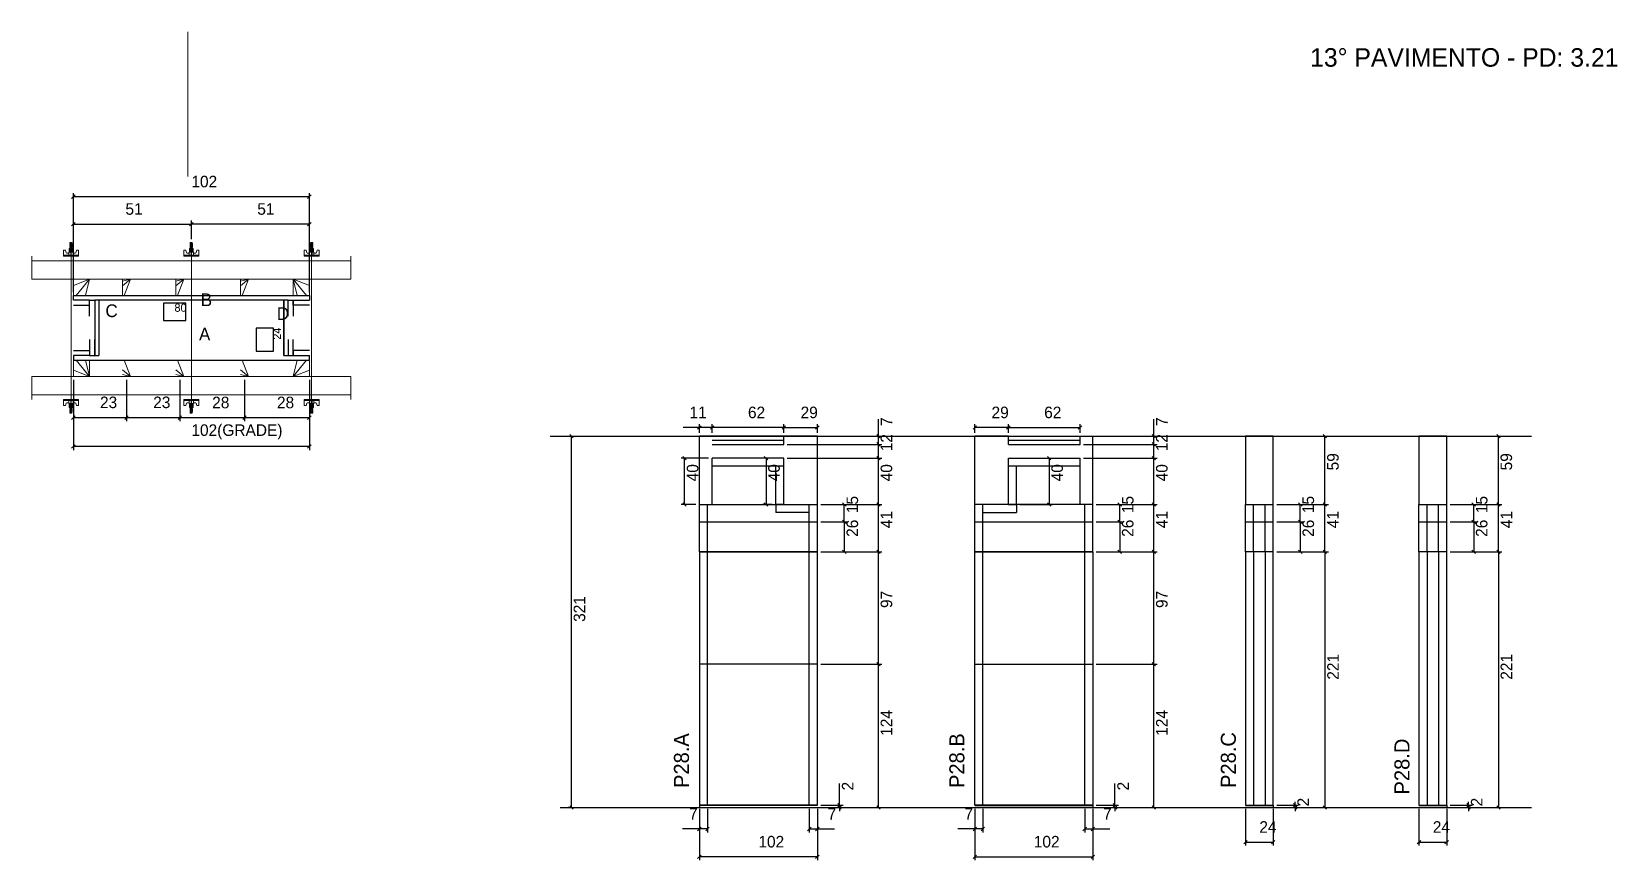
# Model space of a CAD drawing. Header units: metres. Extents: x 2891 to 4262, y 2954 to 3670.
import ezdxf

# ---------------------------------------------------------------- set-up
doc = ezdxf.new("R2010")
doc.units = ezdxf.units.M
for name, color, linetype in [('CHAPA', 7, 'Continuous'), ('COTA', 7, 'Continuous'), ('Hachura', 7, 'Continuous'), ('Madeira', 7, 'Continuous'), ('NIVEL 2° PAV.', 7, 'Continuous'), ('NOMENCLATURA', 7, 'Continuous'), ('Nível', 7, 'Continuous'), ('Painéis', 7, 'Continuous'), ('Perfil Metálico', 7, 'Continuous'), ('SARR_2.2x7', 7, 'Continuous'), ('SARRAFO', 7, 'Continuous'), ('Texto Seção', 7, 'Continuous'), ('TEXTO_GERAL', 7, 'Continuous')]:
    doc.layers.add(name, color=color, linetype=linetype)

msp = doc.modelspace()

# ---------------------------------------------------------------- linework, layer by layer
at = {"color": 4, "lineweight": 25}
for p, q in [((3861.1, 3320.2), (3861.1, 3335)), ((3811.3, 3320.2), (3864.1, 3320.2)), ((3861.1, 3313.2), (3861.1, 3320.2)), ((3800.3, 3313.2), (3864.1, 3313.2)), ((3800.3, 3313.2), (3864.1, 3313.2)), ((3861.1, 3301.2), (3861.1, 3313.2)), ((3800.3, 3301.2), (3864.1, 3301.2))]:
    msp.add_line(p, q, dxfattribs=at)
at = {"color": 0, "lineweight": 25}
for p, q in [((3862.6, 3318.7), (3859.6, 3321.7)), ((3862.6, 3311.7), (3859.6, 3314.7)), ((3859.6, 3314.7), (3862.6, 3311.7)), ((3859.6, 3302.7), (3862.6, 3299.7))]:
    msp.add_line(p, q, dxfattribs=at)
at = {"layer": 'CHAPA', "color": 1, "lineweight": 25}
for points in [[(2927, 3437.9), (2927, 3441.9), (3131, 3441.9), (3131, 3437.9)], [(2927, 3437.9), (2927, 3441.9), (3131, 3441.9), (3131, 3437.9)], [(2949, 3437.9), (2945.4, 3437.9), (2945.4, 3389.9), (2949, 3389.9)], [(2949, 3437.9), (2945.4, 3437.9), (2945.4, 3389.9), (2949, 3389.9)], [(3112.6, 3437.9), (3109, 3437.9), (3109, 3389.9), (3112.6, 3389.9)], [(3112.6, 3437.9), (3109, 3437.9), (3109, 3389.9), (3112.6, 3389.9)], [(2927, 3389.9), (2927, 3385.9), (3131, 3385.9), (3131, 3389.9)], [(2927, 3389.9), (2927, 3385.9), (3131, 3385.9), (3131, 3389.9)]]:
    msp.add_lwpolyline(points, dxfattribs=at)
at = {"layer": 'COTA', "color": 0, "lineweight": 25}
for p, q in [((2928.5, 3528.8), (2925.5, 3525.8)), ((3129.5, 3525.8), (3132.5, 3528.8)), ((2928.5, 3505.1), (2925.5, 3502.1)), ((3030.5, 3505.1), (3027.5, 3502.1)), ((3027.5, 3502.1), (3030.5, 3505.1)), ((3129.5, 3502.1), (3132.5, 3505.1)), ((2928.5, 3337.8), (2925.5, 3334.8)), ((2971.5, 3334.8), (2974.5, 3337.8)), ((2974.5, 3337.8), (2971.5, 3334.8)), ((3017.5, 3334.8), (3020.5, 3337.8)), ((3020.5, 3337.8), (3017.5, 3334.8)), ((3073.5, 3334.8), (3076.5, 3337.8)), ((3076.5, 3337.8), (3073.5, 3334.8)), ((3129.5, 3334.8), (3132.5, 3337.8)), ((3469.7, 3329.2), (3466.7, 3326.2)), ((3477.7, 3326.2), (3480.7, 3329.2)), ((3480.7, 3329.2), (3477.7, 3326.2)), ((3539.7, 3326.2), (3542.7, 3329.2)), ((3542.7, 3329.2), (3539.7, 3326.2)), ((3568.7, 3326.2), (3571.7, 3329.2)), ((3624.5, 3318.7), (3621.5, 3321.7)), ((3707.8, 3329.2), (3704.8, 3326.2)), ((3733.8, 3326.2), (3736.8, 3329.2)), ((3736.8, 3329.2), (3733.8, 3326.2)), ((3795.8, 3326.2), (3798.8, 3329.2)), ((4010.5, 3318.7), (4007.5, 3321.7)), ((4160.5, 3318.7), (4157.5, 3321.7)), ((2928.5, 3312.8), (2925.5, 3309.8)), ((3129.5, 3309.8), (3132.5, 3312.8)), ((3624.5, 3311.7), (3621.5, 3314.7)), ((3621.5, 3314.7), (3624.5, 3311.7)), ((3456.9, 3299.7), (3453.9, 3302.7)), ((3527.3, 3299.7), (3524.3, 3302.7)), ((3624.5, 3299.7), (3621.5, 3302.7)), ((3621.5, 3302.7), (3624.5, 3299.7)), ((3772.1, 3299.7), (3769.1, 3302.7)), ((3862.6, 3299.7), (3859.6, 3302.7)), ((3453.9, 3262.7), (3456.9, 3259.7)), ((3524.3, 3262.7), (3527.3, 3259.7)), ((3621.5, 3262.7), (3624.5, 3259.7)), ((3769.1, 3262.7), (3772.1, 3259.7)), ((3859.6, 3262.7), (3862.6, 3259.7)), ((4007.5, 3262.7), (4010.5, 3259.7)), ((4157.5, 3262.7), (4160.5, 3259.7)), ((3624.5, 3218.7), (3621.5, 3221.7)), ((3862.6, 3218.7), (3859.6, 3221.7)), ((4010.5, 3218.7), (4007.5, 3221.7)), ((4160.5, 3218.7), (4157.5, 3221.7)), ((3621.5, 3124.7), (3624.5, 3121.7)), ((3624.5, 3121.7), (3621.5, 3124.7)), ((3859.6, 3124.7), (3862.6, 3121.7)), ((3862.6, 3121.7), (3859.6, 3124.7)), ((3587.9, 3002.7), (3590.9, 2999.7)), ((3826, 3002.7), (3829, 2999.7)), ((3981.7, 3002.7), (3984.7, 2999.7)), ((4131.7, 3002.7), (4134.7, 2999.7)), ((3590.9, 2997.7), (3587.9, 3000.7)), ((3621.5, 3000.7), (3624.5, 2997.7)), ((3829, 2997.7), (3826, 3000.7)), ((3859.6, 3000.7), (3862.6, 2997.7)), ((3984.7, 2997.7), (3981.7, 3000.7)), ((4007.5, 3000.7), (4010.5, 2997.7)), ((4134.7, 2997.7), (4131.7, 3000.7)), ((4157.5, 3000.7), (4160.5, 2997.7)), ((3469.7, 2982.2), (3466.7, 2979.2)), ((3473.7, 2979.2), (3476.7, 2982.2)), ((3564.7, 2982.2), (3561.7, 2979.2)), ((3568.7, 2979.2), (3571.7, 2982.2)), ((3707.8, 2982.2), (3704.8, 2979.2)), ((3711.8, 2979.2), (3714.8, 2982.2)), ((3802.8, 2982.2), (3799.8, 2979.2)), ((3806.8, 2979.2), (3809.8, 2982.2)), ((3941.8, 2970.8), (3938.8, 2967.8)), ((3962.8, 2967.8), (3965.8, 2970.8)), ((4091.8, 2970.8), (4088.8, 2967.8)), ((4112.8, 2967.8), (4115.8, 2970.8)), ((3469.7, 2958.1), (3466.7, 2955.1)), ((3568.7, 2955.1), (3571.7, 2958.1)), ((3707.8, 2958.1), (3704.8, 2955.1)), ((3806.8, 2955.1), (3809.8, 2958.1))]:
    msp.add_line(p, q, dxfattribs=at)
at = {"layer": 'COTA', "color": 241, "lineweight": 25}
for p, q in [((2927, 3444.9), (2927, 3530.3)), ((3131, 3527.3), (2927, 3527.3)), ((3131, 3444.9), (3131, 3530.3)), ((2927, 3478.9), (2927, 3506.6)), ((2927, 3503.6), (3029, 3503.6)), ((3029, 3490.7), (3029, 3506.6)), ((3029, 3490.7), (3029, 3506.6)), ((3131, 3503.6), (3029, 3503.6)), ((3131, 3478.9), (3131, 3506.6)), ((2927, 3368.9), (2927, 3308.3)), ((2927, 3368.9), (2927, 3333.3)), ((2973, 3368.9), (2973, 3333.3)), ((2973, 3368.9), (2973, 3333.3)), ((3019, 3368.9), (3019, 3333.3)), ((3019, 3368.9), (3019, 3333.3)), ((3075, 3368.9), (3075, 3333.3)), ((3075, 3368.9), (3075, 3333.3)), ((3131, 3368.9), (3131, 3308.3)), ((3131, 3368.9), (3131, 3333.3)), ((2927, 3336.3), (2973, 3336.3)), ((2973, 3336.3), (3019, 3336.3)), ((3019, 3336.3), (3075, 3336.3)), ((3075, 3336.3), (3131, 3336.3)), ((3570.2, 3320.2), (3468.2, 3320.2)), ((3468.2, 3261.2), (3468.2, 3320.2)), ((3570.2, 3261.2), (3570.2, 3320.2)), ((3706.3, 3261.2), (3706.3, 3320.2)), ((3735.3, 3320.2), (3706.3, 3320.2)), ((3797.3, 3320.2), (3808.3, 3320.2)), ((3808.3, 3261.2), (3808.3, 3320.2)), ((3131, 3311.3), (2927, 3311.3))]:
    msp.add_line(p, q, dxfattribs=at)
at = {"layer": 'COTA', "color": 180, "lineweight": 25}
for p, q in [((3024.1, 3435.3), (3004.8, 3435.3)), ((3004.8, 3435.3), (3004.8, 3420.3)), ((3024.1, 3420.3), (3024.1, 3435.3)), ((3004.8, 3420.3), (3024.1, 3420.3)), ((3100, 3413.6), (3085, 3413.6)), ((3085, 3413.6), (3085, 3393.9)), ((3100, 3393.9), (3100, 3413.6)), ((3085, 3393.9), (3100, 3393.9))]:
    msp.add_line(p, q, dxfattribs=at)
at = {"layer": 'COTA', "color": 4, "lineweight": 25}
for p, q in [((3623, 3320.2), (3623, 3335)), ((3468.2, 3327.7), (3454.1, 3327.7)), ((3468.2, 3323.2), (3468.2, 3330.7)), ((3479.2, 3327.7), (3468.2, 3327.7)), ((3479.2, 3323.2), (3479.2, 3330.7)), ((3479.2, 3323.2), (3479.2, 3330.7)), ((3541.2, 3327.7), (3479.2, 3327.7)), ((3541.2, 3323.2), (3541.2, 3330.7)), ((3541.2, 3323.2), (3541.2, 3330.7)), ((3541.2, 3327.7), (3570.2, 3327.7)), ((3570.2, 3323.2), (3570.2, 3330.7)), ((3573.2, 3320.2), (3626, 3320.2)), ((3623, 3313.2), (3623, 3320.2)), ((3706.3, 3323.2), (3706.3, 3330.7)), ((3735.3, 3327.7), (3706.3, 3327.7)), ((3735.3, 3323.2), (3735.3, 3330.7)), ((3735.3, 3323.2), (3735.3, 3330.7)), ((3735.3, 3327.7), (3797.3, 3327.7)), ((3797.3, 3323.2), (3797.3, 3330.7)), ((3967.3, 3320.2), (4012, 3320.2)), ((4009, 3261.2), (4009, 3320.2)), ((4117.3, 3320.2), (4162, 3320.2)), ((4159, 3261.2), (4159, 3320.2)), ((3544.2, 3313.2), (3626, 3313.2)), ((3544.2, 3313.2), (3626, 3313.2)), ((3623, 3301.2), (3623, 3313.2)), ((3476.2, 3301.2), (3452.4, 3301.2)), ((3455.4, 3261.2), (3455.4, 3301.2)), ((3538.2, 3301.2), (3522.8, 3301.2)), ((3525.8, 3301.2), (3525.8, 3261.2)), ((3544.2, 3301.2), (3626, 3301.2)), ((3544.2, 3301.2), (3626, 3301.2)), ((3623, 3261.2), (3623, 3301.2)), ((3738.3, 3301.2), (3773.6, 3301.2)), ((3770.6, 3301.2), (3770.6, 3261.2)), ((3800.3, 3301.2), (3864.1, 3301.2)), ((3861.1, 3261.2), (3861.1, 3301.2)), ((3465.2, 3261.2), (3452.4, 3261.2)), ((3531.2, 3261.2), (3522.8, 3261.2)), ((3573.2, 3261.2), (3626, 3261.2)), ((3745.3, 3261.2), (3773.6, 3261.2)), ((3811.3, 3261.2), (3864.1, 3261.2)), ((3967.3, 3261.2), (4012, 3261.2)), ((4117.3, 3261.2), (4162, 3261.2)), ((3573.2, 3220.2), (3626, 3220.2)), ((3623, 3123.2), (3623, 3220.2)), ((3811.3, 3220.2), (3864.1, 3220.2)), ((3861.1, 3123.2), (3861.1, 3220.2)), ((3967.3, 3220.2), (4012, 3220.2)), ((4009, 3220.2), (4009, 2999.2)), ((4117.3, 3220.2), (4162, 3220.2)), ((4159, 3220.2), (4159, 2999.2)), ((3573.2, 3123.2), (3626, 3123.2)), ((3573.2, 3123.2), (3626, 3123.2)), ((3623, 2999.2), (3623, 3123.2)), ((3811.3, 3123.2), (3864.1, 3123.2)), ((3811.3, 3123.2), (3864.1, 3123.2)), ((3861.1, 2999.2), (3861.1, 3123.2)), ((3589.4, 3001.2), (3589.4, 3020)), ((3827.5, 3001.2), (3827.5, 3020)), ((3983.2, 3001.2), (3983.2, 3004.2)), ((4133.2, 3001.2), (4133.2, 3004.2)), ((3468.2, 2998.2), (3468.2, 2953.6)), ((3468.2, 2996.2), (3468.2, 2977.7)), ((3475.2, 2998.2), (3475.2, 2977.7)), ((3563.2, 2998.2), (3563.2, 2977.7)), ((3570.2, 2998.2), (3570.2, 2953.6)), ((3570.2, 2996.2), (3570.2, 2977.7)), ((3573.2, 3001.2), (3592.4, 3001.2)), ((3573.2, 2999.2), (3592.4, 2999.2)), ((3573.2, 2999.2), (3626, 2999.2)), ((3589.4, 2999.2), (3589.4, 3001.2)), ((3589.4, 2999.2), (3589.4, 2996.2)), ((3706.3, 2998.2), (3706.3, 2953.6)), ((3706.3, 2996.2), (3706.3, 2977.7)), ((3713.3, 2998.2), (3713.3, 2977.7)), ((3801.3, 2998.2), (3801.3, 2977.7)), ((3808.3, 2998.2), (3808.3, 2953.6)), ((3808.3, 2996.2), (3808.3, 2977.7)), ((3811.3, 3001.2), (3830.5, 3001.2)), ((3811.3, 2999.2), (3830.5, 2999.2)), ((3811.3, 2999.2), (3864.1, 2999.2)), ((3827.5, 2999.2), (3827.5, 3001.2)), ((3827.5, 2999.2), (3827.5, 2996.2)), ((3940.3, 2998.2), (3940.3, 2966.3)), ((3964.3, 2998.2), (3964.3, 2966.3)), ((3967.3, 3001.2), (3986.2, 3001.2)), ((3967.3, 2999.2), (3986.2, 2999.2)), ((3967.3, 2999.2), (4012, 2999.2)), ((3983.2, 2999.2), (3983.2, 3001.2)), ((3983.2, 2999.2), (3983.2, 2996.2)), ((4090.3, 2998.2), (4090.3, 2966.3)), ((4114.3, 2998.2), (4114.3, 2966.3)), ((4117.3, 3001.2), (4136.2, 3001.2)), ((4117.3, 2999.2), (4136.2, 2999.2)), ((4117.3, 2999.2), (4162, 2999.2)), ((4133.2, 2999.2), (4133.2, 3001.2)), ((4133.2, 2999.2), (4133.2, 2996.2)), ((3468.2, 2980.7), (3453.5, 2980.7)), ((3475.2, 2980.7), (3468.2, 2980.7)), ((3563.2, 2980.7), (3570.2, 2980.7)), ((3570.2, 2980.7), (3584.9, 2980.7)), ((3706.3, 2980.7), (3691.6, 2980.7)), ((3713.3, 2980.7), (3706.3, 2980.7)), ((3801.3, 2980.7), (3808.3, 2980.7)), ((3808.3, 2980.7), (3823, 2980.7)), ((3940.3, 2969.3), (3964.3, 2969.3)), ((4090.3, 2969.3), (4114.3, 2969.3)), ((3570.2, 2956.6), (3468.2, 2956.6)), ((3706.3, 2956.6), (3808.3, 2956.6))]:
    msp.add_line(p, q, dxfattribs=at)
at = {"layer": 'COTA', "color": 241, "lineweight": 25}
for points in [[(3964.3, 3261.2), (3964.3, 3320.2), (3940.3, 3320.2), (3940.3, 3261.2)], [(4114.3, 3261.2), (4114.3, 3320.2), (4090.3, 3320.2), (4090.3, 3261.2)]]:
    msp.add_lwpolyline(points, dxfattribs=at)
at = {"layer": 'Hachura', "color": 0, "lineweight": 9}
for p, q in [((2926.6, 3482.6), (2923.3, 3482.6)), ((2923.3, 3482.6), (2923.3, 3479.4)), ((2926.6, 3482.5), (2923.3, 3482.5)), ((2926, 3485.6), (2923.8, 3486.7)), ((2926, 3484.5), (2923.8, 3485.5)), ((2926, 3483.3), (2923.8, 3484.4)), ((2925.1, 3482.6), (2923.8, 3483.2)), ((2923.9, 3487.4), (2924.3, 3487.7)), ((2923.9, 3487), (2923.9, 3487.4)), ((2925.9, 3487.4), (2923.9, 3487.4)), ((2923.9, 3487), (2925.9, 3486.1)), ((2923.9, 3487), (2926, 3485.9)), ((2923.9, 3487), (2925.9, 3486.1)), ((2923.9, 3485.9), (2923.9, 3486.5)), ((2925.9, 3485.6), (2923.9, 3486.5)), ((2923.9, 3485.9), (2925.9, 3484.9)), ((2923.9, 3485.8), (2926, 3484.7)), ((2923.9, 3484.7), (2923.9, 3485.4)), ((2925.9, 3484.4), (2923.9, 3485.4)), ((2923.9, 3485.2), (2923.9, 3485.4)), ((2923.9, 3484.7), (2925.9, 3483.8)), ((2923.9, 3484.6), (2926, 3483.5)), ((2923.9, 3483.6), (2923.9, 3484.2)), ((2925.9, 3483.2), (2923.9, 3484.2)), ((2923.9, 3483.6), (2925.9, 3482.6)), ((2924.8, 3482.6), (2923.9, 3483)), ((2923.9, 3482.6), (2923.9, 3483)), ((2924.3, 3487.7), (2925.5, 3487.7)), ((2924.3, 3482.6), (2924.3, 3479.4)), ((2925.9, 3486.7), (2924.6, 3487.4)), ((2926, 3486.8), (2924.8, 3487.4)), ((2925.4, 3487.4), (2926, 3487)), ((2925.9, 3487.4), (2925.5, 3487.7)), ((2925.6, 3487.4), (2925.9, 3487.2)), ((2925.9, 3486.7), (2925.9, 3486.1)), ((2925.9, 3484.9), (2925.9, 3485.6)), ((2925.9, 3484.2), (2925.9, 3484.4)), ((2925.9, 3484.2), (2925.9, 3483.8)), ((2925.9, 3483.2), (2925.9, 3482.6)), ((2925.9, 3482.6), (2925.9, 3479.4)), ((2926.6, 3479.4), (2926.6, 3482.6)), ((3030.6, 3482.6), (3027.3, 3482.6)), ((3027.3, 3482.6), (3027.3, 3479.4)), ((3030.6, 3482.5), (3027.3, 3482.5)), ((3030, 3485.6), (3027.8, 3486.7)), ((3030, 3484.5), (3027.8, 3485.5)), ((3030, 3483.3), (3027.8, 3484.4)), ((3029.1, 3482.6), (3027.8, 3483.2)), ((3027.9, 3487.4), (3028.3, 3487.7)), ((3027.9, 3487), (3027.9, 3487.4)), ((3029.9, 3487.4), (3027.9, 3487.4)), ((3027.9, 3487), (3029.9, 3486.1)), ((3027.9, 3487), (3030, 3485.9)), ((3027.9, 3487), (3029.9, 3486.1)), ((3027.9, 3485.9), (3027.9, 3486.5)), ((3029.9, 3485.6), (3027.9, 3486.5)), ((3027.9, 3485.9), (3029.9, 3484.9)), ((3027.9, 3485.8), (3030, 3484.7)), ((3027.9, 3484.7), (3027.9, 3485.4)), ((3029.9, 3484.4), (3027.9, 3485.4)), ((3027.9, 3485.2), (3027.9, 3485.4)), ((3027.9, 3484.7), (3029.9, 3483.8)), ((3027.9, 3484.6), (3030, 3483.5)), ((3027.9, 3483.6), (3027.9, 3484.2)), ((3029.9, 3483.2), (3027.9, 3484.2)), ((3027.9, 3483.6), (3029.9, 3482.6)), ((3028.8, 3482.6), (3027.9, 3483)), ((3027.9, 3482.6), (3027.9, 3483)), ((3028.3, 3487.7), (3029.5, 3487.7)), ((3028.3, 3482.6), (3028.3, 3479.4)), ((3029.9, 3486.7), (3028.6, 3487.4)), ((3030, 3486.8), (3028.8, 3487.4)), ((3029.4, 3487.4), (3030, 3487)), ((3029.9, 3487.4), (3029.5, 3487.7)), ((3029.6, 3487.4), (3029.9, 3487.2)), ((3029.9, 3486.7), (3029.9, 3486.1)), ((3029.9, 3484.9), (3029.9, 3485.6)), ((3029.9, 3484.2), (3029.9, 3484.4)), ((3029.9, 3484.2), (3029.9, 3483.8)), ((3029.9, 3483.2), (3029.9, 3482.6)), ((3029.9, 3482.6), (3029.9, 3479.4)), ((3030.6, 3479.4), (3030.6, 3482.6)), ((3131.3, 3482.6), (3134.6, 3482.6)), ((3131.3, 3479.4), (3131.3, 3482.6)), ((3131.3, 3482.5), (3134.6, 3482.5)), ((3132.6, 3487.4), (3131.9, 3487)), ((3134.1, 3487), (3131.9, 3485.9)), ((3134.1, 3485.8), (3131.9, 3484.7)), ((3134.1, 3484.6), (3131.9, 3483.5)), ((3132, 3486.8), (3133.1, 3487.4)), ((3132, 3485.6), (3134.1, 3486.7)), ((3132, 3484.5), (3134.1, 3485.5)), ((3132, 3483.3), (3134.1, 3484.4)), ((3132.1, 3487.4), (3132.4, 3487.7)), ((3132.3, 3487.4), (3132.1, 3487.2)), ((3132.1, 3486.7), (3133.4, 3487.4)), ((3132.1, 3487.4), (3134, 3487.4)), ((3134, 3487), (3132.1, 3486.1)), ((3134, 3487), (3132.1, 3486.1)), ((3132.1, 3486.7), (3132.1, 3486.1)), ((3132.1, 3485.6), (3134, 3486.5)), ((3134, 3485.9), (3132.1, 3484.9)), ((3132.1, 3484.9), (3132.1, 3485.6)), ((3132.1, 3484.4), (3134, 3485.4)), ((3134, 3484.7), (3132.1, 3483.8)), ((3132.1, 3484.2), (3132.1, 3484.4)), ((3132.1, 3484.2), (3132.1, 3483.8)), ((3132.1, 3483.2), (3134, 3484.2)), ((3134, 3483.6), (3132.1, 3482.6)), ((3132.1, 3483.2), (3132.1, 3482.6)), ((3132.1, 3482.6), (3132.1, 3479.4)), ((3133.7, 3487.7), (3132.4, 3487.7)), ((3132.8, 3482.6), (3134.1, 3483.2)), ((3133.1, 3482.6), (3134, 3483)), ((3133.6, 3482.6), (3133.6, 3479.4)), ((3134, 3487.4), (3133.7, 3487.7)), ((3134, 3487), (3134, 3487.4)), ((3134, 3485.9), (3134, 3486.5)), ((3134, 3484.7), (3134, 3485.4)), ((3134, 3485.2), (3134, 3485.4)), ((3134, 3483.6), (3134, 3484.2)), ((3134, 3482.6), (3134, 3483)), ((3134.6, 3482.6), (3134.6, 3479.4)), ((2918.5, 3475.9), (2918.5, 3481)), ((2918.5, 3481), (2920.2, 3481)), ((2918.5, 3476.8), (2931.4, 3476.8)), ((2918.5, 3476.8), (2923.7, 3476.8)), ((2931.4, 3475.9), (2918.5, 3475.9)), ((2918.7, 3476.8), (2918.7, 3475.9)), ((2918.9, 3476.8), (2918.9, 3475.9)), ((2919.2, 3476.8), (2919.2, 3475.9)), ((2919.7, 3476.8), (2919.7, 3475.9)), ((2920.2, 3481), (2920.8, 3478.8)), ((2920.5, 3476.8), (2920.5, 3475.9)), ((2921.1, 3478.6), (2923, 3478.6)), ((2921.9, 3476.8), (2921.9, 3475.9)), ((2930.5, 3475.9), (2922.6, 3475.9)), ((2923, 3479.4), (2926.9, 3479.4)), ((2923, 3476.8), (2923, 3479.4)), ((2925, 3476.8), (2923, 3476.8)), ((2923.7, 3476.8), (2924.3, 3476.8)), ((2924, 3476.5), (2924, 3476.7)), ((2924, 3476), (2924, 3476.5)), ((2924.7, 3476.8), (2924.7, 3478.8)), ((2925, 3476.8), (2925, 3475.9)), ((2925.2, 3478.8), (2925.2, 3476.8)), ((2925.9, 3476.7), (2925.9, 3476.2)), ((2926.9, 3479.4), (2926.6, 3479.4)), ((2926.9, 3479.4), (2926.6, 3479.4)), ((2926.9, 3479.4), (2926.9, 3476.8)), ((2928.8, 3478.6), (2926.9, 3478.6)), ((2928, 3476.8), (2928, 3475.9)), ((2929.7, 3481), (2929.2, 3478.8)), ((2929.4, 3476.8), (2929.4, 3475.9)), ((2931.4, 3481), (2929.7, 3481)), ((2930.3, 3476.8), (2930.3, 3475.9)), ((2930.7, 3476.8), (2930.7, 3475.9)), ((2931.1, 3476.8), (2931.1, 3475.9)), ((2931.3, 3476.8), (2931.3, 3475.9)), ((2931.4, 3476.8), (2931.4, 3481)), ((2931.4, 3476.8), (2931.4, 3475.9)), ((3022.5, 3475.9), (3022.5, 3481)), ((3022.5, 3481), (3024.2, 3481)), ((3022.5, 3476.8), (3035.4, 3476.8)), ((3022.5, 3476.8), (3027.7, 3476.8)), ((3035.4, 3475.9), (3022.5, 3475.9)), ((3022.7, 3476.8), (3022.7, 3475.9)), ((3022.9, 3476.8), (3022.9, 3475.9)), ((3023.2, 3476.8), (3023.2, 3475.9)), ((3023.7, 3476.8), (3023.7, 3475.9)), ((3024.2, 3481), (3024.8, 3478.8)), ((3024.5, 3476.8), (3024.5, 3475.9)), ((3025.1, 3478.6), (3027, 3478.6)), ((3025.9, 3476.8), (3025.9, 3475.9)), ((3034.5, 3475.9), (3026.6, 3475.9)), ((3027, 3479.4), (3030.9, 3479.4)), ((3027, 3476.8), (3027, 3479.4)), ((3029, 3476.8), (3027, 3476.8)), ((3027.7, 3476.8), (3028.3, 3476.8)), ((3028, 3476.5), (3028, 3476.7)), ((3028, 3476), (3028, 3476.5)), ((3028.7, 3476.8), (3028.7, 3478.8)), ((3029, 3476.8), (3029, 3475.9)), ((3029.2, 3478.8), (3029.2, 3476.8)), ((3029.9, 3476.7), (3029.9, 3476.2)), ((3030.9, 3479.4), (3030.6, 3479.4)), ((3030.9, 3479.4), (3030.6, 3479.4)), ((3030.9, 3479.4), (3030.9, 3476.8)), ((3032.8, 3478.6), (3030.9, 3478.6)), ((3032, 3476.8), (3032, 3475.9)), ((3033.7, 3481), (3033.2, 3478.8)), ((3033.4, 3476.8), (3033.4, 3475.9)), ((3035.4, 3481), (3033.7, 3481)), ((3034.3, 3476.8), (3034.3, 3475.9)), ((3034.7, 3476.8), (3034.7, 3475.9)), ((3035.1, 3476.8), (3035.1, 3475.9)), ((3035.3, 3476.8), (3035.3, 3475.9)), ((3035.4, 3476.8), (3035.4, 3481)), ((3035.4, 3476.8), (3035.4, 3475.9)), ((3126.5, 3476.8), (3126.5, 3481)), ((3126.5, 3481), (3128.2, 3481)), ((3139.4, 3476.8), (3126.5, 3476.8)), ((3126.5, 3476.8), (3126.5, 3475.9)), ((3126.5, 3475.9), (3139.4, 3475.9)), ((3126.7, 3476.8), (3126.7, 3475.9)), ((3126.9, 3476.8), (3126.9, 3475.9)), ((3127.2, 3476.8), (3127.2, 3475.9)), ((3127.5, 3475.9), (3135.3, 3475.9)), ((3127.7, 3476.8), (3127.7, 3475.9)), ((3128.2, 3481), (3128.8, 3478.8)), ((3128.5, 3476.8), (3128.5, 3475.9)), ((3129.1, 3478.6), (3131, 3478.6)), ((3129.9, 3476.8), (3129.9, 3475.9)), ((3134.9, 3479.4), (3131, 3479.4)), ((3131, 3479.4), (3131, 3476.8)), ((3131, 3479.4), (3131.3, 3479.4)), ((3131, 3479.4), (3131.3, 3479.4)), ((3132, 3476.7), (3132, 3476.2)), ((3132.8, 3478.8), (3132.8, 3476.8)), ((3133, 3476.8), (3134.9, 3476.8)), ((3133, 3476.8), (3133, 3475.9)), ((3133.3, 3476.8), (3133.3, 3478.8)), ((3134.3, 3476.8), (3133.6, 3476.8)), ((3133.9, 3476.5), (3133.9, 3476.7)), ((3133.9, 3476), (3133.9, 3476.5)), ((3139.4, 3476.8), (3134.3, 3476.8)), ((3134.9, 3476.8), (3134.9, 3479.4)), ((3136.8, 3478.6), (3134.9, 3478.6)), ((3136, 3476.8), (3136, 3475.9)), ((3137.7, 3481), (3137.2, 3478.8)), ((3137.4, 3476.8), (3137.4, 3475.9)), ((3139.4, 3481), (3137.7, 3481)), ((3138.3, 3476.8), (3138.3, 3475.9)), ((3138.7, 3476.8), (3138.7, 3475.9)), ((3139.1, 3476.8), (3139.1, 3475.9)), ((3139.3, 3476.8), (3139.3, 3475.9)), ((3139.4, 3475.9), (3139.4, 3481)), ((2931.4, 3351.9), (2918.5, 3351.9)), ((2918.5, 3351.9), (2918.5, 3346.7)), ((2918.5, 3351), (2931.4, 3351)), ((2918.5, 3351), (2923.7, 3351)), ((2918.5, 3346.7), (2920.2, 3346.7)), ((2918.7, 3351), (2918.7, 3351.9)), ((2918.9, 3351), (2918.9, 3351.9)), ((2919.2, 3351), (2919.2, 3351.9)), ((2919.7, 3351), (2919.7, 3351.9)), ((2920.2, 3346.7), (2920.8, 3348.9)), ((2920.5, 3351), (2920.5, 3351.9)), ((2921.1, 3349.2), (2923, 3349.2)), ((2921.9, 3351), (2921.9, 3351.9)), ((2930.5, 3351.9), (2922.6, 3351.9)), ((2925, 3351), (2923, 3351)), ((2923, 3351), (2923, 3348.4)), ((2923, 3348.4), (2926.9, 3348.4)), ((2923.3, 3345.2), (2923.3, 3348.4)), ((2926.6, 3345.2), (2923.3, 3345.2)), ((2926.6, 3345.2), (2923.3, 3345.2)), ((2923.7, 3351), (2924.3, 3351)), ((2925.1, 3345.2), (2923.8, 3344.5)), ((2923.9, 3344.2), (2925.9, 3345.2)), ((2924.8, 3345.2), (2923.9, 3344.7)), ((2923.9, 3345.2), (2923.9, 3344.7)), ((2924, 3351.7), (2924, 3351.3)), ((2924, 3351.3), (2924, 3351.1)), ((2924.3, 3345.2), (2924.3, 3348.4)), ((2924.7, 3351), (2924.7, 3349)), ((2925, 3351), (2925, 3351.9)), ((2925.2, 3349), (2925.2, 3351)), ((2925.9, 3351.1), (2925.9, 3351.5)), ((2925.9, 3345.2), (2925.9, 3348.4)), ((2925.9, 3344.5), (2925.9, 3345.2)), ((2926.6, 3348.4), (2926.6, 3345.2)), ((2926.9, 3348.4), (2926.6, 3348.4)), ((2926.9, 3348.4), (2926.6, 3348.4)), ((2926.9, 3348.4), (2926.9, 3351)), ((2928.8, 3349.2), (2926.9, 3349.2)), ((2928, 3351), (2928, 3351.9)), ((2929.7, 3346.7), (2929.2, 3348.9)), ((2929.4, 3351), (2929.4, 3351.9)), ((2931.4, 3346.7), (2929.7, 3346.7)), ((2930.3, 3351), (2930.3, 3351.9)), ((2930.7, 3351), (2930.7, 3351.9)), ((2931.1, 3351), (2931.1, 3351.9)), ((2931.3, 3351), (2931.3, 3351.9)), ((2931.4, 3351), (2931.4, 3351.9)), ((2931.4, 3351), (2931.4, 3346.7)), ((3035.4, 3351.9), (3022.5, 3351.9)), ((3022.5, 3351.9), (3022.5, 3346.7)), ((3022.5, 3351), (3035.4, 3351)), ((3022.5, 3351), (3027.7, 3351)), ((3022.5, 3346.7), (3024.2, 3346.7)), ((3022.7, 3351), (3022.7, 3351.9)), ((3022.9, 3351), (3022.9, 3351.9)), ((3023.2, 3351), (3023.2, 3351.9)), ((3023.7, 3351), (3023.7, 3351.9)), ((3024.2, 3346.7), (3024.8, 3348.9)), ((3024.5, 3351), (3024.5, 3351.9)), ((3025.1, 3349.2), (3027, 3349.2)), ((3025.9, 3351), (3025.9, 3351.9)), ((3034.5, 3351.9), (3026.6, 3351.9)), ((3029, 3351), (3027, 3351)), ((3027, 3351), (3027, 3348.4)), ((3027, 3348.4), (3030.9, 3348.4)), ((3027.3, 3345.2), (3027.3, 3348.4)), ((3030.6, 3345.2), (3027.3, 3345.2)), ((3030.6, 3345.2), (3027.3, 3345.2)), ((3027.7, 3351), (3028.3, 3351)), ((3029.1, 3345.2), (3027.8, 3344.5)), ((3027.9, 3344.2), (3029.9, 3345.2)), ((3028.8, 3345.2), (3027.9, 3344.7)), ((3027.9, 3345.2), (3027.9, 3344.7)), ((3028, 3351.7), (3028, 3351.3)), ((3028, 3351.3), (3028, 3351.1)), ((3028.3, 3345.2), (3028.3, 3348.4)), ((3028.7, 3351), (3028.7, 3349)), ((3029, 3351), (3029, 3351.9)), ((3029.2, 3349), (3029.2, 3351)), ((3029.9, 3351.1), (3029.9, 3351.5)), ((3029.9, 3345.2), (3029.9, 3348.4)), ((3029.9, 3344.5), (3029.9, 3345.2)), ((3030.6, 3348.4), (3030.6, 3345.2)), ((3030.9, 3348.4), (3030.6, 3348.4)), ((3030.9, 3348.4), (3030.6, 3348.4)), ((3030.9, 3348.4), (3030.9, 3351)), ((3032.8, 3349.2), (3030.9, 3349.2)), ((3032, 3351), (3032, 3351.9)), ((3033.7, 3346.7), (3033.2, 3348.9)), ((3033.4, 3351), (3033.4, 3351.9)), ((3035.4, 3346.7), (3033.7, 3346.7)), ((3034.3, 3351), (3034.3, 3351.9)), ((3034.7, 3351), (3034.7, 3351.9)), ((3035.1, 3351), (3035.1, 3351.9)), ((3035.3, 3351), (3035.3, 3351.9)), ((3035.4, 3351), (3035.4, 3351.9)), ((3035.4, 3351), (3035.4, 3346.7)), ((3126.5, 3351.9), (3139.4, 3351.9)), ((3126.5, 3351), (3126.5, 3351.9)), ((3139.4, 3351), (3126.5, 3351)), ((3126.5, 3351), (3126.5, 3346.7)), ((3126.5, 3346.7), (3128.2, 3346.7)), ((3126.7, 3351), (3126.7, 3351.9)), ((3126.9, 3351), (3126.9, 3351.9)), ((3127.2, 3351), (3127.2, 3351.9)), ((3127.5, 3351.9), (3135.3, 3351.9)), ((3127.7, 3351), (3127.7, 3351.9)), ((3128.2, 3346.7), (3128.8, 3348.9)), ((3128.5, 3351), (3128.5, 3351.9)), ((3129.1, 3349.2), (3131, 3349.2)), ((3129.9, 3351), (3129.9, 3351.9)), ((3131, 3348.4), (3131, 3351)), ((3134.9, 3348.4), (3131, 3348.4)), ((3131, 3348.4), (3131.3, 3348.4)), ((3131, 3348.4), (3131.3, 3348.4)), ((3131.3, 3348.4), (3131.3, 3345.2)), ((3131.3, 3345.2), (3134.6, 3345.2)), ((3131.3, 3345.2), (3134.6, 3345.2)), ((3132, 3351.1), (3132, 3351.5)), ((3132.1, 3345.2), (3132.1, 3348.4)), ((3132.1, 3344.5), (3132.1, 3345.2)), ((3134, 3344.2), (3132.1, 3345.2)), ((3132.8, 3349), (3132.8, 3351)), ((3132.8, 3345.2), (3134.1, 3344.5)), ((3133, 3351), (3133, 3351.9)), ((3133, 3351), (3134.9, 3351)), ((3133.1, 3345.2), (3134, 3344.7)), ((3133.3, 3351), (3133.3, 3349)), ((3134.3, 3351), (3133.6, 3351)), ((3133.6, 3345.2), (3133.6, 3348.4)), ((3133.9, 3351.7), (3133.9, 3351.3)), ((3133.9, 3351.3), (3133.9, 3351.1)), ((3134, 3345.2), (3134, 3344.7)), ((3139.4, 3351), (3134.3, 3351)), ((3134.6, 3345.2), (3134.6, 3348.4)), ((3134.9, 3351), (3134.9, 3348.4)), ((3136.8, 3349.2), (3134.9, 3349.2)), ((3136, 3351), (3136, 3351.9)), ((3137.7, 3346.7), (3137.2, 3348.9)), ((3137.4, 3351), (3137.4, 3351.9)), ((3139.4, 3346.7), (3137.7, 3346.7)), ((3138.3, 3351), (3138.3, 3351.9)), ((3138.7, 3351), (3138.7, 3351.9)), ((3139.1, 3351), (3139.1, 3351.9)), ((3139.3, 3351), (3139.3, 3351.9)), ((3139.4, 3351.9), (3139.4, 3346.7)), ((2926, 3344.5), (2923.8, 3343.4)), ((2926, 3343.3), (2923.8, 3342.2)), ((2926, 3342.1), (2923.8, 3341.1)), ((2925.9, 3344.5), (2923.9, 3343.6)), ((2923.9, 3344.2), (2923.9, 3343.6)), ((2923.9, 3343.1), (2926, 3344.2)), ((2923.9, 3343.1), (2925.9, 3344)), ((2925.9, 3343.4), (2923.9, 3342.4)), ((2923.9, 3343.1), (2923.9, 3342.4)), ((2923.9, 3342), (2926, 3343.1)), ((2923.9, 3341.9), (2925.9, 3342.9)), ((2923.9, 3342.6), (2923.9, 3342.4)), ((2925.9, 3342.2), (2923.9, 3341.2)), ((2923.9, 3341.9), (2923.9, 3341.2)), ((2923.9, 3340.8), (2926, 3341.9)), ((2923.9, 3340.7), (2925.9, 3341.7)), ((2923.9, 3340.7), (2925.9, 3341.7)), ((2923.9, 3340.7), (2923.9, 3340.4)), ((2923.9, 3340.4), (2924.3, 3340.1)), ((2925.9, 3340.4), (2923.9, 3340.4)), ((2924.3, 3340.1), (2925.5, 3340.1)), ((2925.9, 3341.1), (2924.6, 3340.4)), ((2926, 3341), (2924.8, 3340.4)), ((2925.4, 3340.4), (2926, 3340.7)), ((2925.9, 3340.4), (2925.5, 3340.1)), ((2925.6, 3340.4), (2925.9, 3340.5)), ((2925.9, 3343.6), (2925.9, 3344)), ((2925.9, 3343.6), (2925.9, 3343.4)), ((2925.9, 3342.9), (2925.9, 3342.2)), ((2925.9, 3341.1), (2925.9, 3341.7)), ((3030, 3344.5), (3027.8, 3343.4)), ((3030, 3343.3), (3027.8, 3342.2)), ((3030, 3342.1), (3027.8, 3341.1)), ((3029.9, 3344.5), (3027.9, 3343.6)), ((3027.9, 3344.2), (3027.9, 3343.6)), ((3027.9, 3343.1), (3030, 3344.2)), ((3027.9, 3343.1), (3029.9, 3344)), ((3029.9, 3343.4), (3027.9, 3342.4)), ((3027.9, 3343.1), (3027.9, 3342.4)), ((3027.9, 3342), (3030, 3343.1)), ((3027.9, 3341.9), (3029.9, 3342.9)), ((3027.9, 3342.6), (3027.9, 3342.4)), ((3029.9, 3342.2), (3027.9, 3341.2)), ((3027.9, 3341.9), (3027.9, 3341.2)), ((3027.9, 3340.8), (3030, 3341.9)), ((3027.9, 3340.7), (3029.9, 3341.7)), ((3027.9, 3340.7), (3029.9, 3341.7)), ((3027.9, 3340.7), (3027.9, 3340.4)), ((3027.9, 3340.4), (3028.3, 3340.1)), ((3029.9, 3340.4), (3027.9, 3340.4)), ((3028.3, 3340.1), (3029.5, 3340.1)), ((3029.9, 3341.1), (3028.6, 3340.4)), ((3030, 3341), (3028.8, 3340.4)), ((3029.4, 3340.4), (3030, 3340.7)), ((3029.9, 3340.4), (3029.5, 3340.1)), ((3029.6, 3340.4), (3029.9, 3340.5)), ((3029.9, 3343.6), (3029.9, 3344)), ((3029.9, 3343.6), (3029.9, 3343.4)), ((3029.9, 3342.9), (3029.9, 3342.2)), ((3029.9, 3341.1), (3029.9, 3341.7)), ((3134.1, 3343.1), (3131.9, 3344.2)), ((3134.1, 3342), (3131.9, 3343.1)), ((3134.1, 3340.8), (3131.9, 3341.9)), ((3132.6, 3340.4), (3131.9, 3340.7)), ((3132, 3344.5), (3134.1, 3343.4)), ((3132, 3343.3), (3134.1, 3342.2)), ((3132, 3342.1), (3134.1, 3341.1)), ((3132, 3341), (3133.1, 3340.4)), ((3132.1, 3344.5), (3134, 3343.6)), ((3132.1, 3343.6), (3132.1, 3344)), ((3134, 3343.1), (3132.1, 3344)), ((3132.1, 3343.6), (3132.1, 3343.4)), ((3132.1, 3343.4), (3134, 3342.4)), ((3132.1, 3342.9), (3132.1, 3342.2)), ((3134, 3341.9), (3132.1, 3342.9)), ((3132.1, 3342.2), (3134, 3341.2)), ((3134, 3340.7), (3132.1, 3341.7)), ((3132.1, 3341.1), (3132.1, 3341.7)), ((3134, 3340.7), (3132.1, 3341.7)), ((3132.1, 3341.1), (3133.4, 3340.4)), ((3132.3, 3340.4), (3132.1, 3340.5)), ((3132.1, 3340.4), (3132.4, 3340.1)), ((3132.1, 3340.4), (3134, 3340.4)), ((3133.7, 3340.1), (3132.4, 3340.1)), ((3134, 3340.4), (3133.7, 3340.1)), ((3134, 3344.2), (3134, 3343.6)), ((3134, 3343.1), (3134, 3342.4)), ((3134, 3342.6), (3134, 3342.4)), ((3134, 3341.9), (3134, 3341.2)), ((3134, 3340.7), (3134, 3340.4))]:
    msp.add_line(p, q, dxfattribs=at)
at = {"layer": 'Hachura', "color": 251, "lineweight": 9}
for p, q in [((2925, 3486.7), (2925, 3344.9)), ((3029, 3486.7), (3029, 3344.9)), ((3133, 3486.7), (3133, 3344.9))]:
    msp.add_line(p, q, dxfattribs=at)
at = {"layer": 'Madeira', "color": 126, "lineweight": 18}
for p, q in [((2941, 3455.9), (2927, 3450.5)), ((2941, 3455.9), (2929.5, 3441.9)), ((2941, 3455.9), (2937.5, 3441.9)), ((2976.5, 3455.9), (2969.5, 3450.1)), ((2976.5, 3455.9), (2969.5, 3454.2)), ((2976.5, 3455.9), (2971, 3441.9)), ((3022.5, 3455.9), (3015.5, 3450.1)), ((3022.5, 3455.9), (3015.5, 3454.2)), ((3022.5, 3455.9), (3017, 3441.9)), ((3078.5, 3455.9), (3071.5, 3450.1)), ((3078.5, 3455.9), (3071.5, 3454.2)), ((3078.5, 3455.9), (3073, 3441.9)), ((3117, 3455.9), (3128.5, 3441.9)), ((3117, 3455.9), (3120.5, 3441.9)), ((3117, 3455.9), (3131, 3450.5)), ((2941, 3371.9), (2929.5, 3385.9)), ((2941, 3371.9), (2937.5, 3385.9)), ((2976.5, 3371.9), (2971, 3385.9)), ((3022.5, 3371.9), (3017, 3385.9)), ((3078.5, 3371.9), (3073, 3385.9)), ((3117, 3371.9), (3128.5, 3385.9)), ((3117, 3371.9), (3120.5, 3385.9)), ((2941, 3371.9), (2927, 3377.3)), ((2976.5, 3371.9), (2969.5, 3377.6)), ((2976.5, 3371.9), (2969.5, 3373.6)), ((3022.5, 3371.9), (3015.5, 3377.6)), ((3022.5, 3371.9), (3015.5, 3373.6)), ((3078.5, 3371.9), (3071.5, 3377.6)), ((3078.5, 3371.9), (3071.5, 3373.6)), ((3117, 3371.9), (3131, 3377.3))]:
    msp.add_line(p, q, dxfattribs=at)
for points in [[(3131, 3455.9), (3131, 3441.9), (2927, 3441.9), (2927, 3455.9)], [(2976.5, 3455.9), (2969.5, 3455.9), (2969.5, 3441.9), (2976.5, 3441.9)], [(3022.5, 3455.9), (3015.5, 3455.9), (3015.5, 3441.9), (3022.5, 3441.9)], [(3078.5, 3455.9), (3071.5, 3455.9), (3071.5, 3441.9), (3078.5, 3441.9)], [(3117, 3455.9), (3117, 3441.9), (3131, 3441.9), (3131, 3455.9)], [(3131, 3371.9), (3131, 3385.9), (2927, 3385.9), (2927, 3371.9)], [(2941, 3371.9), (2941, 3385.9), (2927, 3385.9), (2927, 3371.9)]]:
    msp.add_lwpolyline(points, dxfattribs=at)
at = {"layer": 'NIVEL 2° PAV.', "color": 4, "lineweight": 25}
for p, q in [((3354.6, 3320.2), (3360.7, 3320.2)), ((3357.7, 2999.2), (3357.7, 3320.2)), ((3355.4, 2999.2), (3354.7, 2999.2))]:
    msp.add_line(p, q, dxfattribs=at)
at = {"layer": 'NIVEL 2° PAV.', "color": 0, "lineweight": 25}
for p, q in [((3359.2, 3318.7), (3356.2, 3321.7)), ((3356.2, 3000.7), (3359.2, 2997.7))]:
    msp.add_line(p, q, dxfattribs=at)
at = {"layer": 'Nível', "color": 4, "lineweight": 25}
for p, q in [((3339.1, 3320.2), (4187.7, 3320.2)), ((3347.9, 2999.2), (4187.7, 2999.2))]:
    msp.add_line(p, q, dxfattribs=at)
at = {"layer": 'Painéis', "color": 200, "lineweight": 25}
for p, q in [((3735.3, 3320.2), (3797.3, 3320.2)), ((3735.3, 3313.2), (3735.3, 3320.2)), ((3797.3, 3313.2), (3797.3, 3320.2)), ((3735.3, 3313.2), (3797.3, 3313.2)), ((3541.2, 3301.2), (3479.2, 3301.2)), ((3479.2, 3261.2), (3479.2, 3301.2)), ((3541.2, 3261.2), (3541.2, 3301.2)), ((3735.3, 3301.2), (3797.3, 3301.2)), ((3735.3, 3261.2), (3735.3, 3301.2)), ((3797.3, 3261.2), (3797.3, 3301.2)), ((3468.2, 3261.2), (3570.2, 3261.2)), ((3468.2, 3220.2), (3468.2, 3261.2)), ((3570.2, 3220.2), (3570.2, 3261.2)), ((3808.3, 3261.2), (3706.3, 3261.2)), ((3706.3, 3220.2), (3706.3, 3261.2)), ((3808.3, 3220.2), (3808.3, 3261.2)), ((3940.3, 3261.2), (3964.3, 3261.2)), ((3940.3, 3220.2), (3940.3, 3261.2)), ((3964.3, 3220.2), (3964.3, 3261.2)), ((4090.3, 3261.2), (4114.3, 3261.2)), ((4090.3, 3220.2), (4090.3, 3261.2)), ((4114.3, 3220.2), (4114.3, 3261.2)), ((3468.2, 3246.2), (3570.2, 3246.2)), ((3706.3, 3246.2), (3808.3, 3246.2)), ((3940.3, 3246.2), (3964.3, 3246.2)), ((4090.3, 3246.2), (4114.3, 3246.2)), ((3468.2, 3220.2), (3570.2, 3220.2)), ((3468.2, 3220.2), (3468.2, 3123.2)), ((3570.2, 3220.2), (3468.2, 3220.2)), ((3570.2, 3123.2), (3570.2, 3220.2)), ((3706.3, 3123.2), (3706.3, 3220.2)), ((3808.3, 3220.2), (3706.3, 3220.2)), ((3706.3, 3220.2), (3808.3, 3220.2)), ((3808.3, 3220.2), (3808.3, 3123.2)), ((3940.3, 3220.2), (3940.3, 3001.2)), ((3964.3, 3220.2), (3940.3, 3220.2)), ((3964.3, 3001.2), (3964.3, 3220.2)), ((4090.3, 3220.2), (4090.3, 3001.2)), ((4114.3, 3220.2), (4090.3, 3220.2)), ((4114.3, 3001.2), (4114.3, 3220.2)), ((3468.2, 3123.2), (3468.2, 3001.2)), ((3570.2, 3123.2), (3468.2, 3123.2)), ((3570.2, 3001.2), (3570.2, 3123.2)), ((3706.3, 3001.2), (3706.3, 3123.2)), ((3706.3, 3123.2), (3808.3, 3123.2)), ((3808.3, 3123.2), (3808.3, 3001.2)), ((3468.2, 3001.2), (3570.2, 3001.2)), ((3808.3, 3001.2), (3706.3, 3001.2)), ((3940.3, 3001.2), (3964.3, 3001.2)), ((4090.3, 3001.2), (4114.3, 3001.2))]:
    msp.add_line(p, q, dxfattribs=at)
at = {"layer": 'Painéis', "color": 0, "lineweight": 25}
for p, q in [((3595, 3259.7), (3592, 3262.7)), ((3624.5, 3259.7), (3621.5, 3262.7)), ((3833.1, 3259.7), (3830.1, 3262.7)), ((3862.6, 3259.7), (3859.6, 3262.7)), ((3989.2, 3259.7), (3986.2, 3262.7)), ((4010.5, 3259.7), (4007.5, 3262.7)), ((4139.1, 3259.7), (4136.1, 3262.7)), ((4160.5, 3259.7), (4157.5, 3262.7)), ((3595, 3244.7), (3592, 3247.7)), ((3592, 3247.7), (3595, 3244.7)), ((3833.1, 3244.7), (3830.1, 3247.7)), ((3830.1, 3247.7), (3833.1, 3244.7)), ((3989.2, 3244.7), (3986.2, 3247.7)), ((3986.2, 3247.7), (3989.2, 3244.7)), ((4139.1, 3244.7), (4136.1, 3247.7)), ((4136.1, 3247.7), (4139.1, 3244.7)), ((3592, 3221.7), (3595, 3218.7)), ((3621.5, 3221.7), (3624.5, 3218.7)), ((3830.1, 3221.7), (3833.1, 3218.7)), ((3859.6, 3221.7), (3862.6, 3218.7)), ((3986.2, 3221.7), (3989.2, 3218.7)), ((4007.5, 3221.7), (4010.5, 3218.7)), ((4136.1, 3221.7), (4139.1, 3218.7)), ((4157.5, 3221.7), (4160.5, 3218.7))]:
    msp.add_line(p, q, dxfattribs=at)
at = {"layer": 'Painéis', "color": 4, "lineweight": 25}
for p, q in [((3573.2, 3261.2), (3626, 3261.2)), ((3573.2, 3261.2), (3596.5, 3261.2)), ((3593.5, 3246.2), (3593.5, 3261.2)), ((3623, 3220.2), (3623, 3261.2)), ((3811.3, 3261.2), (3864.1, 3261.2)), ((3811.3, 3261.2), (3834.6, 3261.2)), ((3831.6, 3246.2), (3831.6, 3261.2)), ((3861.1, 3220.2), (3861.1, 3261.2)), ((3967.3, 3261.2), (4012, 3261.2)), ((3967.3, 3261.2), (3990.7, 3261.2)), ((3987.7, 3246.2), (3987.7, 3261.2)), ((4009, 3220.2), (4009, 3261.2)), ((4117.3, 3261.2), (4162, 3261.2)), ((4117.3, 3261.2), (4140.6, 3261.2)), ((4137.6, 3246.2), (4137.6, 3261.2)), ((4159, 3220.2), (4159, 3261.2)), ((3573.2, 3246.2), (3596.5, 3246.2)), ((3573.2, 3246.2), (3596.5, 3246.2)), ((3593.5, 3246.2), (3593.5, 3220.2)), ((3811.3, 3246.2), (3834.6, 3246.2)), ((3811.3, 3246.2), (3834.6, 3246.2)), ((3831.6, 3246.2), (3831.6, 3220.2)), ((3967.3, 3246.2), (3990.7, 3246.2)), ((3967.3, 3246.2), (3990.7, 3246.2)), ((3987.7, 3246.2), (3987.7, 3220.2)), ((4117.3, 3246.2), (4140.6, 3246.2)), ((4117.3, 3246.2), (4140.6, 3246.2)), ((4137.6, 3246.2), (4137.6, 3220.2)), ((3573.2, 3220.2), (3626, 3220.2)), ((3573.2, 3220.2), (3596.5, 3220.2)), ((3811.3, 3220.2), (3864.1, 3220.2)), ((3811.3, 3220.2), (3834.6, 3220.2)), ((3967.3, 3220.2), (4012, 3220.2)), ((3967.3, 3220.2), (3990.7, 3220.2)), ((4117.3, 3220.2), (4162, 3220.2)), ((4117.3, 3220.2), (4140.6, 3220.2))]:
    msp.add_line(p, q, dxfattribs=at)
at = {"layer": 'Painéis', "color": 200, "lineweight": 25}
for points in [[(3109, 3389.9), (3109, 3437.9), (2949, 3437.9), (2949, 3389.9)], [(3479.2, 3313.2), (3541.2, 3313.2), (3541.2, 3320.2), (3479.2, 3320.2)], [(3570.2, 3001.2), (3468.2, 3001.2), (3468.2, 2999.2), (3570.2, 2999.2)], [(3706.3, 3001.2), (3808.3, 3001.2), (3808.3, 2999.2), (3706.3, 2999.2)], [(3940.3, 3001.2), (3964.3, 3001.2), (3964.3, 2999.2), (3940.3, 2999.2)], [(4090.3, 3001.2), (4114.3, 3001.2), (4114.3, 2999.2), (4090.3, 2999.2)]]:
    msp.add_lwpolyline(points, dxfattribs=at)
at = {"layer": 'Perfil Metálico', "color": 224, "lineweight": 18}
for points in [[(2891, 3475.9), (2891, 3455.9), (3167, 3455.9), (3167, 3475.9)], [(3167, 3459.9), (3167, 3471.9), (2891, 3471.9), (2891, 3459.9)], [(2891, 3351.9), (2891, 3371.9), (3167, 3371.9), (3167, 3351.9)], [(3167, 3367.9), (3167, 3355.9), (2891, 3355.9), (2891, 3367.9)]]:
    msp.add_lwpolyline(points, dxfattribs=at)
at = {"layer": 'SARR_2.2x7', "color": 40, "lineweight": 25}
for p, q in [((3479.2, 3316.7), (3541.2, 3316.7)), ((3735.3, 3316.7), (3797.3, 3316.7)), ((3541.2, 3294.2), (3479.2, 3294.2)), ((3534.2, 3261.2), (3534.2, 3294.2)), ((3797.3, 3294.2), (3735.3, 3294.2)), ((3742.3, 3261.2), (3742.3, 3294.2)), ((3475.2, 3220.2), (3475.2, 3261.2)), ((3541.2, 3261.2), (3534.2, 3261.2)), ((3534.2, 3261.2), (3534.2, 3254.2)), ((3563.2, 3254.2), (3534.2, 3254.2)), ((3563.2, 3220.2), (3563.2, 3261.2)), ((3713.3, 3220.2), (3713.3, 3261.2)), ((3713.3, 3254.2), (3742.3, 3254.2)), ((3735.3, 3261.2), (3742.3, 3261.2)), ((3742.3, 3261.2), (3742.3, 3254.2)), ((3801.3, 3220.2), (3801.3, 3261.2)), ((3947.3, 3220.2), (3947.3, 3261.2)), ((3957.2, 3220.2), (3957.2, 3261.2)), ((4097.3, 3220.2), (4097.3, 3261.2)), ((4107.2, 3220.2), (4107.2, 3261.2)), ((3475.2, 3123.2), (3475.2, 3220.2)), ((3563.2, 3123.2), (3563.2, 3220.2)), ((3713.3, 3123.2), (3713.3, 3220.2)), ((3801.3, 3123.2), (3801.3, 3220.2)), ((3947.3, 3220.2), (3947.3, 3001.2)), ((3957.3, 3220.2), (3957.3, 3001.2)), ((4097.3, 3220.2), (4097.3, 3001.2)), ((4107.3, 3220.2), (4107.3, 3001.2)), ((3475.2, 3001.2), (3475.2, 3123.2)), ((3563.2, 3001.2), (3563.2, 3123.2)), ((3713.3, 3001.2), (3713.3, 3123.2)), ((3801.3, 3001.2), (3801.3, 3123.2))]:
    msp.add_line(p, q, dxfattribs=at)
at = {"layer": 'SARRAFO', "color": 251, "lineweight": 25}
for points in [[(2927, 3433.5), (2941, 3433.5), (2941, 3437.9), (2927, 3437.9)], [(2941, 3423.9), (2941, 3437.9), (2945.4, 3437.9), (2945.4, 3423.9)], [(3112.6, 3423.9), (3112.6, 3437.9), (3117, 3437.9), (3117, 3423.9)], [(3131, 3433.5), (3117, 3433.5), (3117, 3437.9), (3131, 3437.9)], [(2941, 3403.9), (2941, 3389.9), (2945.4, 3389.9), (2945.4, 3403.9)], [(3112.6, 3403.9), (3112.6, 3389.9), (3117, 3389.9), (3117, 3403.9)], [(2927, 3394.3), (2941, 3394.3), (2941, 3389.9), (2927, 3389.9)], [(3131, 3394.3), (3117, 3394.3), (3117, 3389.9), (3131, 3389.9)]]:
    msp.add_lwpolyline(points, dxfattribs=at)
at = {"layer": 'Texto Seção', "color": 252, "lineweight": 15}
msp.add_line((3026, 3544.9), (3026, 3669.9), dxfattribs=at)

# ---------------------------------------------------------------- texts
at = {"color": 240, "lineweight": 25}
for s, p in [('7', (3873, 3329.1)), ('12', (3873, 3307.2))]:
    msp.add_text(s, height=10, rotation=90, dxfattribs=at).set_placement(p)
at = {"layer": 'COTA', "color": 241, "lineweight": 25}
for s, p in [('102', (3029, 3535.4)), ('51', (2972, 3511.7)), ('51', (3086, 3511.7)), ('23', (2950, 3344.5)), ('23', (2996, 3344.5)), ('28', (3047, 3344.4)), ('28', (3103, 3344.4)), ('102(GRADE)', (3029, 3320.5))]:
    msp.add_text(s, height=10, dxfattribs=at).set_placement(p)
at = {"layer": 'COTA', "color": 1, "lineweight": 25}
msp.add_text('80', height=7, dxfattribs=at).set_placement((3014.4, 3427.8))
msp.add_text('24', height=7, rotation=90, dxfattribs=at).set_placement((3106.5, 3403.7))
at = {"layer": 'COTA', "color": 240, "lineweight": 25}
for s, p in [('11', (3459.6, 3335.8)), ('62', (3510.2, 3335.8)), ('29', (3555.7, 3335.8)), ('29', (3720.8, 3335.8)), ('62', (3766.3, 3335.8)), ('7', (3459.3, 2988.8)), ('7', (3579.1, 2988.8)), ('7', (3697.4, 2988.8)), ('7', (3817.2, 2988.8)), ('102', (3519.2, 2964.7)), ('102', (3757.3, 2964.7)), ('24', (3952.3, 2977.4)), ('24', (4102.3, 2977.4))]:
    msp.add_text(s, height=10, dxfattribs=at).set_placement(p)
for s, p in [('7', (3634.9, 3329.1)), ('12', (3634.9, 3307.2)), ('59', (4020.9, 3290.7)), ('59', (4170.8, 3290.7)), ('40', (3467.3, 3281.2)), ('40', (3537.7, 3281.2)), ('40', (3634.9, 3281.2)), ('40', (3782.5, 3281.2)), ('40', (3873, 3281.2)), ('97', (3634.9, 3171.7)), ('97', (3873, 3171.7)), ('221', (4021, 3109.7)), ('221', (4170.9, 3109.7)), ('124', (3634.9, 3061.2)), ('124', (3873, 3061.2)), ('2', (3601.4, 3014)), ('2', (3839.5, 3014)), ('2', (3995.2, 3000.2)), ('2', (4145.2, 3000.2))]:
    msp.add_text(s, height=10, rotation=90, dxfattribs=at).set_placement(p)
at = {"layer": 'NIVEL 2° PAV.', "color": 240, "lineweight": 25}
msp.add_text('321', height=10, rotation=90, dxfattribs=at).set_placement((3369.5, 3159.7))
at = {"layer": 'NOMENCLATURA', "color": 2, "lineweight": 25}
msp.add_text('13° PAVIMENTO - PD: 3.21', height=16, dxfattribs=at).set_placement((3996.2, 3639.7))
at = {"layer": 'Painéis', "color": 240, "lineweight": 25}
for s, p in [('15', (3605.4, 3253.7)), ('15', (3843.5, 3253.7)), ('15', (3999.6, 3253.7)), ('15', (4149.5, 3253.7)), ('41', (3634.9, 3240.7)), ('41', (3873, 3240.7)), ('41', (4020.9, 3240.7)), ('41', (4170.9, 3240.7)), ('26', (3605.4, 3233.2)), ('26', (3843.5, 3233.2)), ('26', (3999.6, 3233.2)), ('26', (4149.5, 3233.2))]:
    msp.add_text(s, height=10, rotation=90, dxfattribs=at).set_placement(p)
at = {"layer": 'Texto Seção', "color": 7, "lineweight": 15}
for s, p in [('P28.A', (3459.2, 3016.1)), ('P28.B', (3697.3, 3016.1)), ('P28.C', (3932, 3016.1)), ('P28.D', (4082.1, 3010.5))]:
    msp.add_text(s, height=13, rotation=90, dxfattribs=at).set_placement(p)
at = {"layer": 'TEXTO_GERAL', "color": 7, "lineweight": 25}
for s, p in [('B', (3037.1, 3432.7)), ('C', (2954.7, 3423.2)), ('D', (3102.9, 3420.8)), ('A', (3035.6, 3403))]:
    msp.add_text(s, height=11, dxfattribs=at).set_placement(p)

doc.saveas('drawing.dxf')
